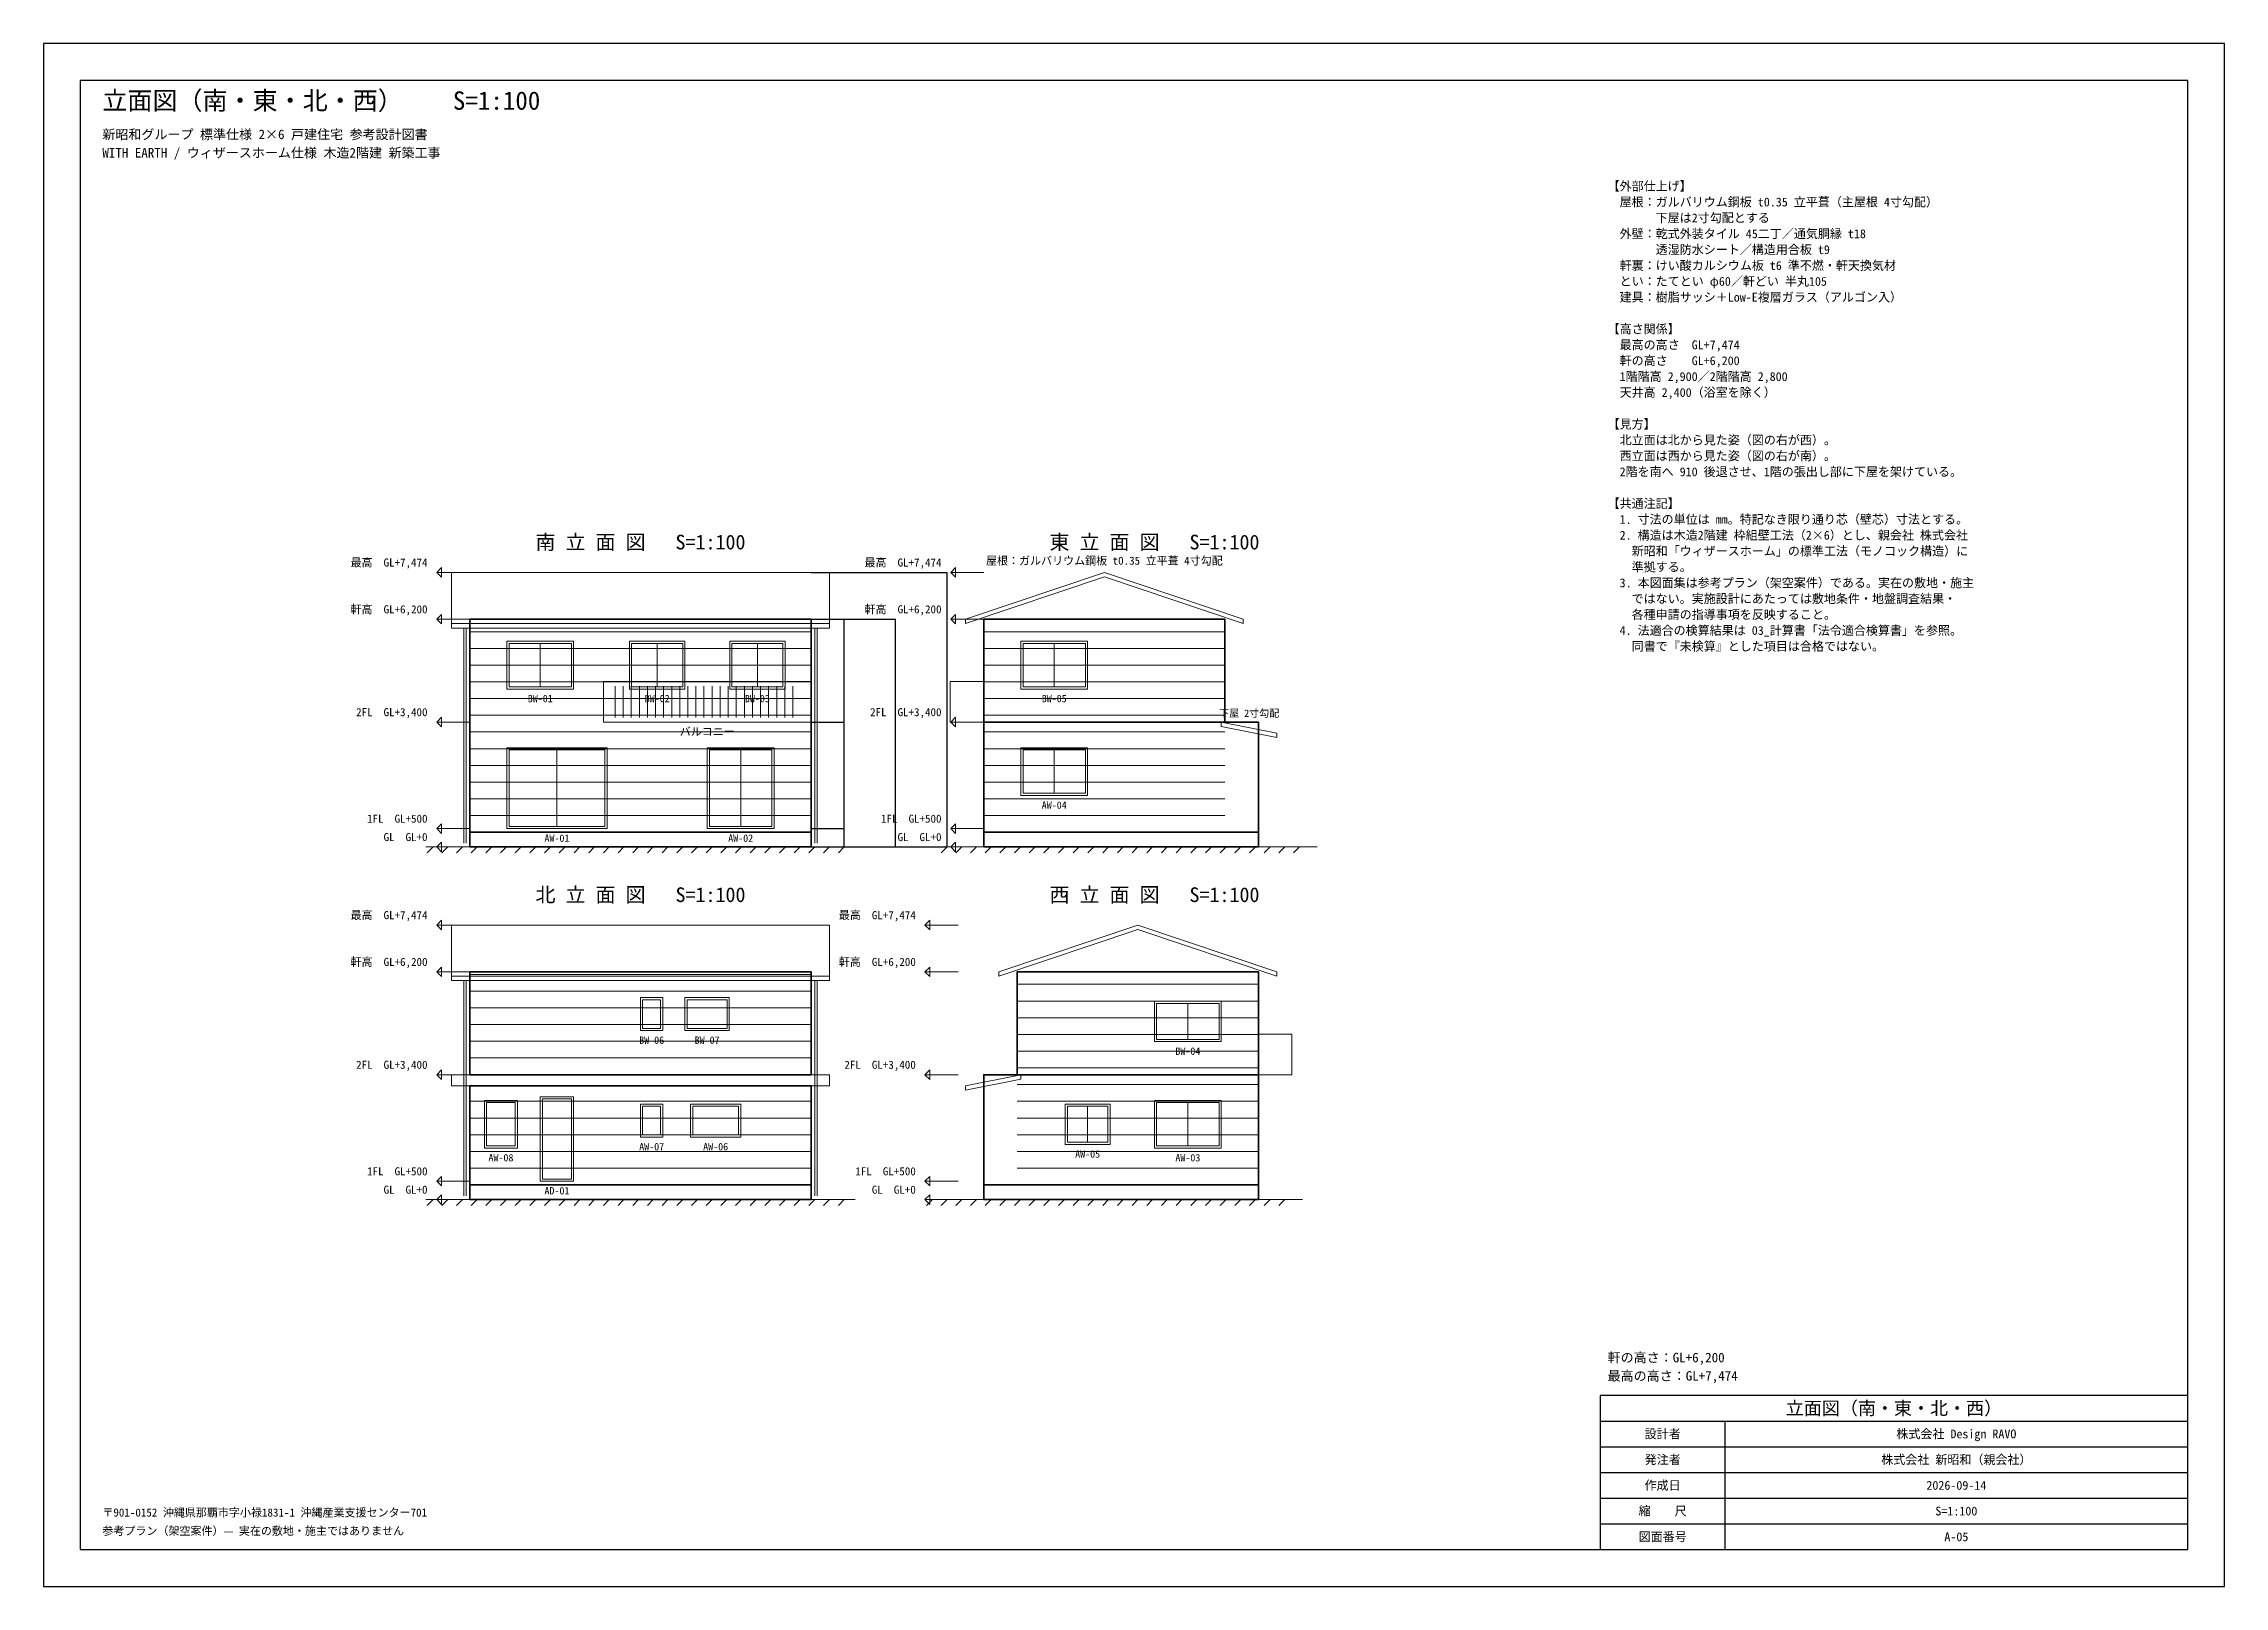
# Model space of a CAD drawing. Header units: millimetres. Extents: x -11707 to 47693, y -10530 to 31470.
import ezdxf
from ezdxf.enums import TextEntityAlignment as Align

# ---------------------------------------------------------------- set-up
doc = ezdxf.new("R2010")
doc.units = ezdxf.units.MM
for name, color, linetype, lineweight in [('A-ANNO', 2, 'Continuous', 13), ('A-DIM', 3, 'Continuous', 9), ('A-HTCH', 9, 'Continuous', 9), ('A-MISC', 8, 'Continuous', 13), ('A-ROOF', 5, 'Continuous', 18), ('A-TTLB', 7, 'Continuous', 25), ('A-WALL', 7, 'Continuous', 35), ('A-WIND', 4, 'Continuous', 18)]:
    doc.layers.add(name, color=color, linetype=linetype, lineweight=lineweight)
doc.styles.add('DIP', font='msgothic.ttc')
doc.styles.add('OpenSansCondensed-Light', font='OpenSansCondensed-Light.ttf')
doc.dimstyles.new('EZDXF', dxfattribs={"dimtxt": 0.25, "dimasz": 0.175, "dimexe": 0.375, "dimexo": 0.125, "dimgap": 0.1, "dimtad": 1, "dimlfac": 100, "dimzin": 12, "dimdsep": 46, "dimtxsty": 'OpenSansCondensed-Light', "dimblk": 'ARCHTICK', "dimcen": 2.5, "dimazin": 3, "dimtfac": 0.5, "dimtmove": 2, "dimatfit": 3})

# ---------------------------------------------------------------- blocks, each defined once
blk = doc.blocks.new('_ARCHTICK')
at = {"color": 0, "linetype": 'BYBLOCK', "const_width": 0.15}
blk.add_lwpolyline([(-0.5, -0.5), (0.5, 0.5)], dxfattribs=at)

msp = doc.modelspace()

# ---------------------------------------------------------------- linework, layer by layer
at = {"layer": 'A-DIM'}
for p, q in [((-100, 17074), (-1000, 17074)), ((13900, 17074), (13000, 17074)), ((-100, 15800), (-1000, 15800)), ((13900, 15800), (13000, 15800)), ((-100, 13000), (-1000, 13000)), ((13900, 13000), (13000, 13000)), ((-100, 10100), (-1000, 10100)), ((13900, 10100), (13000, 10100)), ((-100, 9600), (-1000, 9600)), ((13900, 9600), (13000, 9600)), ((-100, 7474), (-1000, 7474)), ((13200, 7474), (12300, 7474)), ((-100, 6200), (-1000, 6200)), ((13200, 6200), (12300, 6200)), ((-100, 3400), (-1000, 3400)), ((13200, 3400), (12300, 3400)), ((-100, 500), (-1000, 500)), ((-100, 0), (-1000, 0)), ((13200, 500), (12300, 500)), ((13200, 0), (12300, 0))]:
    msp.add_line(p, q, dxfattribs=at)
for points in [[(-1000, 17074), (-870, 17204), (-870, 16944)], [(13000, 17074), (13130, 17204), (13130, 16944)], [(-1000, 15800), (-870, 15930), (-870, 15670)], [(13000, 15800), (13130, 15930), (13130, 15670)], [(-1000, 13000), (-870, 13130), (-870, 12870)], [(13000, 13000), (13130, 13130), (13130, 12870)], [(-1000, 10100), (-870, 10230), (-870, 9970)], [(13000, 10100), (13130, 10230), (13130, 9970)], [(-1000, 9600), (-870, 9730), (-870, 9470)], [(13000, 9600), (13130, 9730), (13130, 9470)], [(-1000, 7474), (-870, 7604), (-870, 7344)], [(12300, 7474), (12430, 7604), (12430, 7344)], [(-1000, 6200), (-870, 6330), (-870, 6070)], [(12300, 6200), (12430, 6330), (12430, 6070)], [(-1000, 3400), (-870, 3530), (-870, 3270)], [(12300, 3400), (12430, 3530), (12430, 3270)], [(-1000, 500), (-870, 630), (-870, 370)], [(12300, 500), (12430, 630), (12430, 370)], [(-1000, 0), (-870, 130), (-870, -130)], [(12300, 0), (12430, 130), (12430, -130)]]:
    msp.add_lwpolyline(points, close=True, dxfattribs=at)
at = {"layer": 'A-HTCH'}
for p, q in [((-100, 15460), (9200, 15460)), ((13900, 15460), (20470, 15460)), ((-100, 15005), (9200, 15005)), ((13900, 15005), (20470, 15005)), ((-100, 14550), (9200, 14550)), ((13900, 14550), (20470, 14550)), ((-100, 14095), (9200, 14095)), ((13900, 14095), (20470, 14095)), ((-100, 13640), (9200, 13640)), ((-100, 13185), (9200, 13185)), ((13900, 13640), (20470, 13640)), ((13900, 13185), (20470, 13185)), ((-100, 12730), (9200, 12730)), ((13900, 12730), (20470, 12730)), ((-100, 12275), (9200, 12275)), ((13900, 12275), (20470, 12275)), ((-100, 11820), (9200, 11820)), ((-100, 11365), (9200, 11365)), ((13900, 11820), (20470, 11820)), ((13900, 11365), (20470, 11365)), ((-100, 10910), (9200, 10910)), ((13900, 10910), (20470, 10910)), ((-100, 10455), (9200, 10455)), ((13900, 10455), (20470, 10455)), ((-100, 6130), (9200, 6130)), ((-100, 5675), (9200, 5675)), ((14810, 5860), (21380, 5860)), ((14810, 5405), (21380, 5405)), ((-100, 5220), (9200, 5220)), ((-100, 4765), (9200, 4765)), ((14810, 4950), (21380, 4950)), ((-100, 4310), (9200, 4310)), ((14810, 4495), (21380, 4495)), ((-100, 3855), (9200, 3855)), ((14810, 4040), (21380, 4040)), ((14810, 3585), (21380, 3585)), ((14810, 3130), (21380, 3130)), ((-100, 2675), (9200, 2675)), ((14810, 2675), (21380, 2675)), ((-100, 2220), (9200, 2220)), ((14810, 2220), (21380, 2220)), ((-100, 1765), (9200, 1765)), ((-100, 1310), (9200, 1310)), ((14810, 1765), (21380, 1765)), ((14810, 1310), (21380, 1310)), ((-100, 855), (9200, 855)), ((14810, 855), (21380, 855))]:
    msp.add_line(p, q, dxfattribs=at)
at = {"layer": 'A-MISC'}
for p, q in [((-260, 15560), (-260, 9700)), ((-200, 15560), (-200, 9700)), ((9300, 15560), (9300, 9700)), ((9360, 15560), (9360, 9700)), ((3860, 13120), (3860, 13980)), ((4080, 13120), (4080, 13980)), ((4300, 13120), (4300, 13980)), ((4520, 13120), (4520, 13980)), ((4740, 13120), (4740, 13980)), ((4960, 13120), (4960, 13980)), ((5180, 13120), (5180, 13980)), ((5400, 13120), (5400, 13980)), ((5620, 13120), (5620, 13980)), ((5840, 13120), (5840, 13980)), ((6060, 13120), (6060, 13980)), ((6280, 13120), (6280, 13980)), ((6500, 13120), (6500, 13980)), ((6720, 13120), (6720, 13980)), ((6940, 13120), (6940, 13980)), ((7160, 13120), (7160, 13980)), ((7380, 13120), (7380, 13980)), ((7600, 13120), (7600, 13980)), ((7820, 13120), (7820, 13980)), ((8040, 13120), (8040, 13980)), ((8260, 13120), (8260, 13980)), ((8480, 13120), (8480, 13980)), ((8700, 13120), (8700, 13980)), ((-1300, 9600), (10400, 9600)), ((-1100, 9600), (-1260, 9440)), ((-700, 9600), (-860, 9440)), ((-300, 9600), (-460, 9440)), ((100, 9600), (-60, 9440)), ((500, 9600), (340, 9440)), ((900, 9600), (740, 9440)), ((1300, 9600), (1140, 9440)), ((1700, 9600), (1540, 9440)), ((2100, 9600), (1940, 9440)), ((2500, 9600), (2340, 9440)), ((2900, 9600), (2740, 9440)), ((3300, 9600), (3140, 9440)), ((3700, 9600), (3540, 9440)), ((4100, 9600), (3940, 9440)), ((4500, 9600), (4340, 9440)), ((4900, 9600), (4740, 9440)), ((5300, 9600), (5140, 9440)), ((5700, 9600), (5540, 9440)), ((6100, 9600), (5940, 9440)), ((6500, 9600), (6340, 9440)), ((6900, 9600), (6740, 9440)), ((7300, 9600), (7140, 9440)), ((7700, 9600), (7540, 9440)), ((8100, 9600), (7940, 9440)), ((8500, 9600), (8340, 9440)), ((8900, 9600), (8740, 9440)), ((9300, 9600), (9140, 9440)), ((9700, 9600), (9540, 9440)), ((10100, 9600), (9940, 9440)), ((12700, 9600), (22980, 9600)), ((12900, 9600), (12740, 9440)), ((13300, 9600), (13140, 9440)), ((13700, 9600), (13540, 9440)), ((14100, 9600), (13940, 9440)), ((14500, 9600), (14340, 9440)), ((14900, 9600), (14740, 9440)), ((15300, 9600), (15140, 9440)), ((15700, 9600), (15540, 9440)), ((16100, 9600), (15940, 9440)), ((16500, 9600), (16340, 9440)), ((16900, 9600), (16740, 9440)), ((17300, 9600), (17140, 9440)), ((17700, 9600), (17540, 9440)), ((18100, 9600), (17940, 9440)), ((18500, 9600), (18340, 9440)), ((18900, 9600), (18740, 9440)), ((19300, 9600), (19140, 9440)), ((19700, 9600), (19540, 9440)), ((20100, 9600), (19940, 9440)), ((20500, 9600), (20340, 9440)), ((20900, 9600), (20740, 9440)), ((21300, 9600), (21140, 9440)), ((21700, 9600), (21540, 9440)), ((22100, 9600), (21940, 9440)), ((22500, 9600), (22340, 9440)), ((-260, 5960), (-260, 100)), ((-200, 5960), (-200, 100)), ((9300, 5960), (9300, 100)), ((9360, 5960), (9360, 100)), ((-1300, 0), (10400, 0)), ((-1100, 0), (-1260, -160)), ((-700, 0), (-860, -160)), ((-300, 0), (-460, -160)), ((100, 0), (-60, -160)), ((500, 0), (340, -160)), ((900, 0), (740, -160)), ((1300, 0), (1140, -160)), ((1700, 0), (1540, -160)), ((2100, 0), (1940, -160)), ((2500, 0), (2340, -160)), ((2900, 0), (2740, -160)), ((3300, 0), (3140, -160)), ((3700, 0), (3540, -160)), ((4100, 0), (3940, -160)), ((4500, 0), (4340, -160)), ((4900, 0), (4740, -160)), ((5300, 0), (5140, -160)), ((5700, 0), (5540, -160)), ((6100, 0), (5940, -160)), ((6500, 0), (6340, -160)), ((6900, 0), (6740, -160)), ((7300, 0), (7140, -160)), ((7700, 0), (7540, -160)), ((8100, 0), (7940, -160)), ((8500, 0), (8340, -160)), ((8900, 0), (8740, -160)), ((9300, 0), (9140, -160)), ((9700, 0), (9540, -160)), ((10100, 0), (9940, -160)), ((12300, 0), (22580, 0)), ((12500, 0), (12340, -160)), ((12900, 0), (12740, -160)), ((13300, 0), (13140, -160)), ((13700, 0), (13540, -160)), ((14100, 0), (13940, -160)), ((14500, 0), (14340, -160)), ((14900, 0), (14740, -160)), ((15300, 0), (15140, -160)), ((15700, 0), (15540, -160)), ((16100, 0), (15940, -160)), ((16500, 0), (16340, -160)), ((16900, 0), (16740, -160)), ((17300, 0), (17140, -160)), ((17700, 0), (17540, -160)), ((18100, 0), (17940, -160)), ((18500, 0), (18340, -160)), ((18900, 0), (18740, -160)), ((19300, 0), (19140, -160)), ((19700, 0), (19540, -160)), ((20100, 0), (19940, -160)), ((20500, 0), (20340, -160)), ((20900, 0), (20740, -160)), ((21300, 0), (21140, -160)), ((21700, 0), (21540, -160)), ((22100, 0), (21940, -160))]:
    msp.add_line(p, q, dxfattribs=at)
for points in [[(3540, 13000), (9200, 13000), (9200, 14100), (3540, 14100)], [(12990, 13000), (13900, 13000), (13900, 14100), (12990, 14100)], [(21380, 3400), (22290, 3400), (22290, 4500), (21380, 4500)]]:
    msp.add_lwpolyline(points, close=True, dxfattribs=at)
at = {"layer": 'A-ROOF'}
for p, q in [((-600, 15680), (9700, 15680)), ((13400, 15800), (13400, 15680)), ((14000, 15800), (20370, 15800)), ((20970, 15800), (20970, 15680)), ((-600, 6080), (9700, 6080)), ((14310, 6200), (14310, 6080)), ((21880, 6200), (21880, 6080))]:
    msp.add_line(p, q, dxfattribs=at)
for points in [[(-600, 15560), (9700, 15560), (9700, 17074), (-600, 17074)], [(20370, 13000), (21880, 12698), (21880, 12578), (20370, 12880)], [(-600, 5960), (9700, 5960), (9700, 7474), (-600, 7474)], [(-600, 3098), (9700, 3098), (9700, 3400), (-600, 3400)], [(14910, 3400), (13400, 3098), (13400, 2978), (14910, 3280)]]:
    msp.add_lwpolyline(points, close=True, dxfattribs=at)
for points in [[(13400, 15800), (17185, 17074), (20970, 15800)], [(13400, 15680), (17185, 16954), (20970, 15680)], [(14310, 6200), (18095, 7474), (21880, 6200)], [(14310, 6080), (18095, 7354), (21880, 6080)]]:
    msp.add_lwpolyline(points, dxfattribs=at)
at = {"layer": 'A-TTLB'}
for p, q in [((30692.98772, -6030), (46692.98772, -6030)), ((34092.98772, -6730), (34092.98772, -6030)), ((30692.98772, -6730), (46692.98772, -6730)), ((34092.98772, -7430), (34092.98772, -6730)), ((30692.98772, -7430), (46692.98772, -7430)), ((34092.98772, -8130), (34092.98772, -7430)), ((30692.98772, -8130), (46692.98772, -8130)), ((34092.98772, -8830), (34092.98772, -8130)), ((30692.98772, -8830), (46692.98772, -8830)), ((34092.98772, -9530), (34092.98772, -8830))]:
    msp.add_line(p, q, dxfattribs=at)
for points in [[(-11707.01228, -10530), (47692.98772, -10530), (47692.98772, 31470), (-11707.01228, 31470)], [(-10707.01228, -9530), (46692.98772, -9530), (46692.98772, 30470), (-10707.01228, 30470)], [(30692.98772, -9530), (46692.98772, -9530), (46692.98772, -5330), (30692.98772, -5330)]]:
    msp.add_lwpolyline(points, close=True, dxfattribs=at)
at = {"layer": 'A-WALL'}
for points in [[(-100, 10000), (9200, 10000), (9200, 15800), (-100, 15800)], [(13900, 13000), (20470, 13000), (20470, 15800), (13900, 15800)], [(13900, 10000), (21380, 10000), (21380, 13000), (13900, 13000)], [(-100, 9600), (9200, 9600), (9200, 10000), (-100, 10000)], [(13900, 9600), (21380, 9600), (21380, 10000), (13900, 10000)], [(-100, 3400), (9200, 3400), (9200, 6200), (-100, 6200)], [(14810, 3400), (21380, 3400), (21380, 6200), (14810, 6200)], [(-100, 400), (9200, 400), (9200, 3098), (-100, 3098)], [(13900, 400), (21380, 400), (21380, 3400), (13900, 3400)], [(-100, 0), (9200, 0), (9200, 400), (-100, 400)], [(13900, 0), (21380, 0), (21380, 400), (13900, 400)]]:
    msp.add_lwpolyline(points, close=True, dxfattribs=at)
at = {"layer": 'A-WIND'}
for p, q in [((1820, 13960), (1820, 15140)), ((5005, 13960), (5005, 15140)), ((7735, 13960), (7735, 15140)), ((15820, 13960), (15820, 15140)), ((2275, 10160), (2275, 12240)), ((7280, 10160), (7280, 12240)), ((15820, 11060), (15820, 12240)), ((19460, 4360), (19460, 5340)), ((16730, 1560), (16730, 2540)), ((19460, 1460), (19460, 2640))]:
    msp.add_line(p, q, dxfattribs=at)
for points in [[(910, 13900), (2730, 13900), (2730, 15200), (910, 15200)], [(970, 13960), (2670, 13960), (2670, 15140), (970, 15140)], [(4250, 13900), (5760, 13900), (5760, 15200), (4250, 15200)], [(4310, 13960), (5700, 13960), (5700, 15140), (4310, 15140)], [(6980, 13900), (8490, 13900), (8490, 15200), (6980, 15200)], [(7040, 13960), (8430, 13960), (8430, 15140), (7040, 15140)], [(14910, 13900), (16730, 13900), (16730, 15200), (14910, 15200)], [(14970, 13960), (16670, 13960), (16670, 15140), (14970, 15140)], [(910, 10100), (3640, 10100), (3640, 12300), (910, 12300)], [(970, 10160), (3580, 10160), (3580, 12240), (970, 12240)], [(6370, 10100), (8190, 10100), (8190, 12300), (6370, 12300)], [(6430, 10160), (8130, 10160), (8130, 12240), (6430, 12240)], [(14910, 11000), (16730, 11000), (16730, 12300), (14910, 12300)], [(14970, 11060), (16670, 11060), (16670, 12240), (14970, 12240)], [(4550, 4600), (5160, 4600), (5160, 5500), (4550, 5500)], [(4610, 4660), (5100, 4660), (5100, 5440), (4610, 5440)], [(5760, 4600), (6970, 4600), (6970, 5500), (5760, 5500)], [(5820, 4660), (6910, 4660), (6910, 5440), (5820, 5440)], [(18550, 4300), (20370, 4300), (20370, 5400), (18550, 5400)], [(18610, 4360), (20310, 4360), (20310, 5340), (18610, 5340)], [(300, 1400), (1200, 1400), (1200, 2700), (300, 2700)], [(360, 1460), (1140, 1460), (1140, 2640), (360, 2640)], [(1820, 500), (2730, 500), (2730, 2800), (1820, 2800)], [(1880, 560), (2670, 560), (2670, 2740), (1880, 2740)], [(4550, 1700), (5160, 1700), (5160, 2600), (4550, 2600)], [(4610, 1760), (5100, 1760), (5100, 2540), (4610, 2540)], [(5915, 1700), (7280, 1700), (7280, 2600), (5915, 2600)], [(5975, 1760), (7220, 1760), (7220, 2540), (5975, 2540)], [(16120, 1500), (17340, 1500), (17340, 2600), (16120, 2600)], [(16180, 1560), (17280, 1560), (17280, 2540), (16180, 2540)], [(18550, 1400), (20370, 1400), (20370, 2700), (18550, 2700)], [(18610, 1460), (20310, 1460), (20310, 2640), (18610, 2640)]]:
    msp.add_lwpolyline(points, close=True, dxfattribs=at)

# ---------------------------------------------------------------- texts
at = {"layer": 'A-ANNO', "style": 'DIP'}
for s, p in [('【外部仕上げ】', (30892.98772, 27470)), ('\u3000屋根：ガルバリウム鋼板 t0.35 立平葺（主屋根 4寸勾配）', (30892.98772, 27038)), ('\u3000\u3000\u3000\u3000下屋は2寸勾配とする', (30892.98772, 26606)), ('\u3000外壁：乾式外装タイル 45二丁／通気胴縁 t18', (30892.98772, 26174)), ('\u3000軒裏：けい酸カルシウム板 t6 準不燃・軒天換気材', (30892.98772, 25310)), ('\u3000\u3000\u3000\u3000透湿防水シート／構造用合板 t9', (30892.98772, 25742)), ('\u3000とい：たてとい φ60／軒どい 半丸105', (30892.98772, 24878)), ('\u3000建具：樹脂サッシ＋Low-E複層ガラス（アルゴン入）', (30892.98772, 24446)), ('【高さ関係】', (30892.98772, 23582)), ('\u3000最高の高さ\u3000GL+7,474', (30892.98772, 23150)), ('\u3000軒の高さ\u3000\u3000GL+6,200', (30892.98772, 22718)), ('\u3000天井高 2,400（浴室を除く）', (30892.98772, 21854)), ('\u30001階階高 2,900／2階階高 2,800', (30892.98772, 22286)), ('【見方】', (30892.98772, 20990)), ('\u3000北立面は北から見た姿（図の右が西）。', (30892.98772, 20558)), ('\u3000西立面は西から見た姿（図の右が南）。', (30892.98772, 20126)), ('\u30002階を南へ 910 後退させ、1階の張出し部に下屋を架けている。', (30892.98772, 19694)), ('【共通注記】', (30892.98772, 18830)), ('\u30001. 寸法の単位は mm。特記なき限り通り芯（壁芯）寸法とする。', (30892.98772, 18398)), ('\u30002. 構造は木造2階建 枠組壁工法（2×6）とし、親会社 株式会社', (30892.98772, 17966)), ('\u3000\u3000新昭和「ウィザースホーム」の標準工法（モノコック構造）に', (30892.98772, 17534)), ('\u3000\u3000準拠する。', (30892.98772, 17102)), ('\u30003. 本図面集は参考プラン（架空案件）である。実在の敷地・施主', (30892.98772, 16670)), ('\u3000\u3000各種申請の指導事項を反映すること。', (30892.98772, 15806)), ('\u3000\u3000ではない。実施設計にあたっては敷地条件・地盤調査結果・', (30892.98772, 16238)), ('\u30004. 法適合の検算結果は 03_計算書「法令適合検算書」を参照。', (30892.98772, 15374)), ('\u3000\u3000同書で『未検算』とした項目は合格ではない。', (30892.98772, 14942))]:
    msp.add_text(s, height=240, dxfattribs=at).set_placement(p)
at = {"layer": 'A-DIM', "style": 'DIP'}
for s, p in [('最高  GL+7,474', (-1250, 17234)), ('最高  GL+7,474', (12750, 17234)), ('軒高  GL+6,200', (-1250, 15960)), ('軒高  GL+6,200', (12750, 15960)), ('2FL  GL+3,400', (-1250, 13160)), ('2FL  GL+3,400', (12750, 13160)), ('1FL  GL+500', (-1250, 10260)), ('1FL  GL+500', (12750, 10260)), ('GL  GL+0', (-1250, 9760)), ('GL  GL+0', (12750, 9760)), ('最高  GL+7,474', (-1250, 7634)), ('最高  GL+7,474', (12050, 7634)), ('軒高  GL+6,200', (-1250, 6360)), ('軒高  GL+6,200', (12050, 6360)), ('2FL  GL+3,400', (-1250, 3560)), ('2FL  GL+3,400', (12050, 3560)), ('1FL  GL+500', (-1250, 660)), ('1FL  GL+500', (12050, 660)), ('GL  GL+0', (-1250, 160)), ('GL  GL+0', (12050, 160))]:
    msp.add_text(s, height=220, dxfattribs=at).set_placement(p, align=Align.RIGHT)
at = {"layer": 'A-MISC', "style": 'DIP'}
msp.add_text('バルコニー', height=220, dxfattribs=at).set_placement((6370, 12740), align=Align.MIDDLE_CENTER)
at = {"layer": 'A-ROOF', "style": 'DIP'}
for s, height, p in [('屋根：ガルバリウム鋼板 t0.35 立平葺 4寸勾配', 220, (17185, 17394)), ('下屋 2寸勾配', 200, (21130, 13240))]:
    msp.add_text(s, height=height, dxfattribs=at).set_placement(p, align=Align.MIDDLE_CENTER)
at = {"layer": 'A-TTLB', "style": 'DIP'}
for s, height, p in [('立面図（南・東・北・西）\u3000\u3000S=1:100', 500, (-10107.01228, 29670)), ('新昭和グループ 標準仕様 2×6 戸建住宅 参考設計図書', 260, (-10107.01228, 28870)), ('WITH EARTH / ウィザースホーム仕様 木造2階建 新築工事', 260, (-10107.01228, 28370)), ('軒の高さ：GL+6,200', 260, (30892.98772, -4430)), ('最高の高さ：GL+7,474', 260, (30892.98772, -4930)), ('参考プラン（架空案件）— 実在の敷地・施主ではありません', 220, (-10107.01228, -9130)), ('〒901-0152 沖縄県那覇市字小禄1831-1 沖縄産業支援センター701', 220, (-10107.01228, -8630))]:
    msp.add_text(s, height=height, dxfattribs=at).set_placement(p)
for s, height, p in [('南 立 面 図   S=1:100', 400, (4550, 17900)), ('東 立 面 図   S=1:100', 400, (18550, 17900)), ('北 立 面 図   S=1:100', 400, (4550, 8300)), ('西 立 面 図   S=1:100', 400, (18550, 8300)), ('立面図（南・東・北・西）', 360, (38692.98772, -5680)), ('設計者', 240, (32392.98772, -6380)), ('株式会社 Design RAVO', 240, (40392.98772, -6380)), ('発注者', 240, (32392.98772, -7080)), ('株式会社 新昭和（親会社）', 240, (40392.98772, -7080)), ('作成日', 240, (32392.98772, -7780)), ('2026-09-14', 240, (40392.98772, -7780)), ('縮\u3000\u3000尺', 240, (32392.98772, -8480)), ('S=1:100', 240, (40392.98772, -8480)), ('図面番号', 240, (32392.98772, -9180)), ('A-05', 240, (40392.98772, -9180))]:
    msp.add_text(s, height=height, dxfattribs=at).set_placement(p, align=Align.MIDDLE_CENTER)
at = {"layer": 'A-WIND', "style": 'DIP'}
for s, p in [('BW-01', (1820, 13640)), ('BW-02', (5005, 13640)), ('BW-03', (7735, 13640)), ('BW-05', (15820, 13640)), ('AW-04', (15820, 10740)), ('AW-01', (2275, 9840)), ('AW-02', (7280, 9840)), ('BW-06', (4855, 4340)), ('BW-07', (6365, 4340)), ('BW-04', (19460, 4040)), ('AW-08', (750, 1140)), ('AW-07', (4855, 1440)), ('AW-06', (6597.5, 1440)), ('AW-05', (16730, 1240)), ('AW-03', (19460, 1140)), ('AD-01', (2275, 240))]:
    msp.add_text(s, height=200, dxfattribs=at).set_placement(p, align=Align.MIDDLE_CENTER)

# ---------------------------------------------------------------- dimensions: what is measured, and where the dimension line sits
at = {"layer": 'A-DIM'}
for base, p1, p2 in [((12900, 9600), (9200, 9600), (9200, 17074)), ((10100, 13000), (9200, 13000), (9200, 15800)), ((11500, 9600), (9200, 9600), (9200, 15800)), ((10100, 10100), (9200, 10100), (9200, 13000)), ((10100, 9600), (9200, 9600), (9200, 10100))]:
    msp.add_linear_dim(base=base, p1=p1, p2=p2, angle=90, dimstyle='EZDXF', dxfattribs=at).render()

doc.saveas('drawing.dxf')
